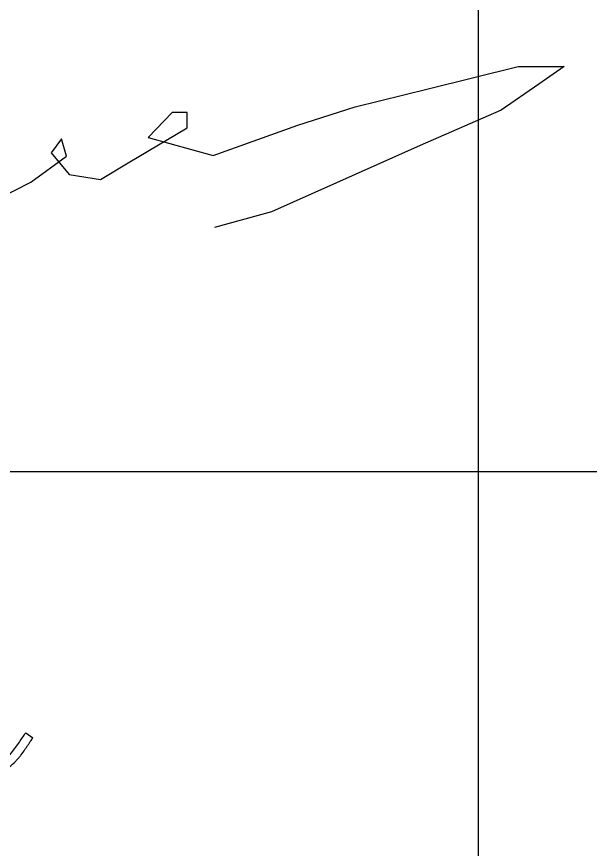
# Model space of a CAD drawing. Header units: millimetres. Extents: x 1321639 to 1366864, y -922319 to -736703.
# Drawn here: x 1352907 to 1353471, y -919689 to -918869 of the extents above; entities that cross this region are included whole.
import ezdxf

# ---------------------------------------------------------------- set-up
doc = ezdxf.new("R2010")
doc.units = ezdxf.units.MM

# ---------------------------------------------------------------- blocks, each defined once
blk = doc.blocks.new('murad imza')
blk.add_line((-191301.7, -594458.5), (-191281.1, -594472.6))
for points, knots in [([(-191782.2, -594493.1), (-191781.8, -594503.8), (-191780.9, -594525), (-191762.4, -594554.4), (-191726.1, -594578.9), (-191672.9, -594592.2), (-191610.8, -594599.6), (-191544.2, -594595.4), (-191473.5, -594584.6), (-191400.9, -594564), (-191347.3, -594526.3), (-191320.9, -594486.6), (-191307.8, -594467.3), (-191301.7, -594458.5)], [0, 0, 0, 0, 31.70017, 62.678179, 99.883687, 160.418253, 225.191684, 287.27847, 359.619763, 439.754475, 511.913915, 549.895196, 581.993107, 581.993107, 581.993107, 581.993107]), ([(-191800.7, -594535.8), (-191800.6, -594536), (-191800.5, -594536.3), (-191798.8, -594540.8), (-191796.9, -594544.7), (-191792.7, -594552.3), (-191790.3, -594555.9), (-191785.9, -594561.9), (-191784, -594564.3), (-191780.5, -594568.2), (-191779, -594569.8), (-191775.9, -594572.8), (-191774.4, -594574.2), (-191769.6, -594578.5), (-191766.3, -594581.1), (-191758.2, -594586.9), (-191753.3, -594589.9), (-191744.9, -594594.5), (-191741.3, -594596.3), (-191734.2, -594599.5), (-191730.7, -594601), (-191719.3, -594605.3), (-191711.6, -594607.7), (-191696.2, -594611.7), (-191688.5, -594613.3), (-191679.3, -594615.1), (-191677.6, -594615.4), (-191674.1, -594616), (-191672.4, -594616.3), (-191667.2, -594617.2), (-191663.7, -594617.8), (-191653.3, -594619.3), (-191646.3, -594620.2), (-191634, -594621.4), (-191628.7, -594621.8), (-191620, -594622.3), (-191616.7, -594622.5), (-191610.4, -594622.7), (-191607.6, -594622.8), (-191601.9, -594622.8), (-191599.1, -594622.8), (-191590.7, -594622.7), (-191585, -594622.6), (-191568.3, -594621.8), (-191557.2, -594620.9), (-191542.3, -594619.3), (-191538.3, -594618.9), (-191530.2, -594617.9), (-191526.2, -594617.4), (-191514.1, -594615.8), (-191506.1, -594614.5), (-191491.7, -594612.1), (-191485.2, -594610.9), (-191473.5, -594608.5), (-191468.3, -594607.4), (-191457.7, -594605), (-191452.4, -594603.7), (-191436.5, -594599.5), (-191425.9, -594596.2), (-191409.5, -594590.2), (-191403.8, -594587.9), (-191390.5, -594582), (-191383.1, -594578.3), (-191368.5, -594570), (-191361.4, -594565.5), (-191347.7, -594555.5), (-191341.1, -594550), (-191332.8, -594542.1), (-191330.8, -594540.1), (-191327.4, -594536.6), (-191326, -594535.1), (-191323.8, -594532.6), (-191322.9, -594531.5), (-191321.1, -594529.4), (-191320.2, -594528.4), (-191317.6, -594525.2), (-191316, -594523.1), (-191310.7, -594516.1), (-191307.4, -594511.3), (-191302.7, -594504.5), (-191301.3, -594502.3), (-191299.1, -594499.1), (-191298.4, -594498), (-191296.9, -594495.8), (-191296.2, -594494.7), (-191293.9, -594491.5), (-191292.5, -594489.3), (-191288, -594482.7), (-191285, -594478.4), (-191281.7, -594473.5), (-191281.4, -594473), (-191281.1, -594472.6)], [34.436281, 34.436281, 34.436281, 34.436281, 35.064112, 35.064112, 44.602072, 44.602072, 54.140031, 54.140031, 61.125012, 61.125012, 66.067982, 66.067982, 71.010952, 71.010952, 80.896891, 80.896891, 95.013257, 95.013257, 105.010018, 105.010018, 115.006779, 115.006779, 136.626431, 136.626431, 158.246083, 158.246083, 163.225975, 163.225975, 168.205868, 168.205868, 178.165654, 178.165654, 198.085225, 198.085225, 213.029988, 213.029988, 222.523118, 222.523118, 230.477931, 230.477931, 238.432744, 238.432744, 254.342369, 254.342369, 286.16162, 286.16162, 297.912021, 297.912021, 309.662422, 309.662422, 333.163223, 333.163223, 352.029835, 352.029835, 367.513819, 367.513819, 382.997804, 382.997804, 413.965773, 413.965773, 430.891576, 430.891576, 453.123587, 453.123587, 475.355599, 475.355599, 497.58761, 497.58761, 505.07918, 505.07918, 510.200633, 510.200633, 513.765521, 513.765521, 517.330409, 517.330409, 524.460185, 524.460185, 540.778155, 540.778155, 548.461511, 548.461511, 552.436374, 552.436374, 556.411237, 556.411237, 564.360963, 564.360963, 580.260415, 580.260415, 581.993107, 581.993107, 581.993107, 581.993107])]:
    blk.add_open_spline(points, degree=3, knots=knots)
blk = doc.blocks.new('dfvdvbvrtb')
at = {"lineweight": 25, "ltscale": 15}
for p, q in [((1509614.61, -146488.74), (1509614.61, -140991.5)), ((1504124.79, -143987.53), (1510617.08, -143987.53))]:
    blk.add_line(p, q, dxfattribs=at)
at = {"color": 7, "lineweight": 30}
blk.add_lwpolyline([(1509125.28, -143727.64), (1509174.23, -143702.54), (1509209.55, -143677.1), (1509204.62, -143659.86), (1509194.36, -143673.82), (1509212.01, -143695.16), (1509242.81, -143700.08), (1509269.91, -143683.67), (1509328.23, -143649.19), (1509328.23, -143634.01), (1509313.44, -143634.01), (1509289.63, -143658.63), (1509353.69, -143676.28), (1509436.95, -143646.53), (1509493.32, -143628.53), (1509565.01, -143610.82), (1509653.68, -143588.93), (1509698.92, -143588.93), (1509673.79, -143606.3), (1509636.98, -143631.73), (1509557.18, -143666.41), (1509410.93, -143731.98), (1509354.92, -143747.13)], dxfattribs=at)
at = {"xscale": 0.3453968873970581, "yscale": 0.3453968873970581, "zscale": 0.3453968873970581}
blk.add_blockref('murad imza', (1575244.31, 61079.61), dxfattribs=at)

msp = doc.modelspace()

# ---------------------------------------------------------------- block references
msp.add_blockref('dfvdvbvrtb', (-156253.108, -775329.39))

doc.saveas('drawing.dxf')
